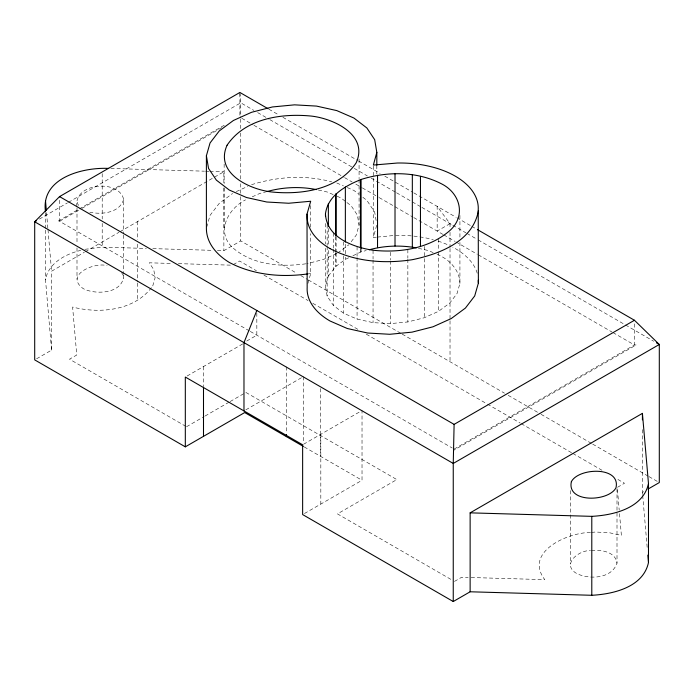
<?xml version="1.0" encoding="UTF-8"?>
<svg xmlns="http://www.w3.org/2000/svg" width="694" height="694" viewBox="0 0 694 694"><rect width="100%" height="100%" fill="white"/><g stroke="black" fill="none" stroke-linecap="round" stroke-linejoin="round"><path stroke-width="0.52" stroke-dasharray="3.47 2.6" d="M376.348 237.174L373.372 237.461L376.825 224.752M36.574 358.798L51.582 350.132L45.518 279.89C48.233 263.052 65.626 254.03 80.738 250.369M76.999 206.821C72.749 183.025 119.142 178.688 123.627 199.404L123.627 234.008M123.627 275.093C123.523 293.64 95.763 295.219 83.263 288.652C64.082 274.919 94.783 261.829 107.128 265.681M123.627 199.404C119.758 212.919 101.576 214.914 89.812 212.173M152.758 285.937L155.109 277.713L153.738 269.558L149.227 262.809L171.886 263.46M206.682 227.164L210.056 215.357L219.287 203.316L232.603 193.479M305.794 263.815C280.506 267.372 251.757 264.926 232.022 247.081C215.834 231.163 228.361 208.547 245.555 199.855M307.867 283.516L310.686 273.653L310.686 233.67M459.922 242.406L459.922 283.464L457.025 293.562L449.755 303.052L438.591 311.302L424.294 317.748L407.855 321.947L390.375 323.621L373.051 322.641L357.072 319.093L343.521 313.202L333.32 305.369L327.16 296.147L325.469 286.145L328.357 276.056L328.357 250.118M359.076 179.72L359.076 225.099L356.169 235.231L351.155 241.772M617.001 488.576L617.001 563.181C611.848 578.718 589.406 579.82 576.627 573.496C560.943 564.326 578.891 550.056 590.447 550.568M151.439 287.654C133.647 310.895 99.225 313.905 72.61 307.043L76.748 355.016L69.513 359.188L185.576 426.194M328.357 276.056L335.636 266.557L345.36 259.374L349.134 257.569M337.666 253.041L348.874 244.756M39.385 219.096L67.492 202.865M68.428 202.327L240.749 102.833L253.891 110.415M224.24 125.232L57.776 221.334L59.554 221.299L81.146 208.833M82.092 208.295L224.171 126.256M51.582 350.132L51.582 271.207L84.356 252.286M85.293 251.74L118.995 232.282M119.932 231.744L223.867 171.73L223.867 183.624M217.413 250.482L223.867 250.664L240.749 240.922L297.058 273.427M233.219 264.674L239.551 261.022L256.45 270.773M246.726 341.032L256.832 335.202L256.832 310.487M450.024 223.659L437.168 231.076L437.168 206.37L450.024 223.659L450.024 227.97M187.128 376.001L242.831 343.842M186.513 426.741L204.149 416.556M205.077 416.027L229.202 402.095M230.13 401.557L244.973 392.986M245.832 409.842L301.508 377.701M303.547 444.255L361.088 411.039M304.458 513.525L362.025 480.283L362.025 410.492M454.11 449.096L634.446 344.979L636.225 344.944L454.041 450.12M454.449 581.433L461.684 577.252L468.164 577.434M642.601 494.44L642.418 492.315L644.292 491.231M352.908 255.765L361.088 251.861L366.232 250.551M236.298 191.57L247.732 186.408M252.243 196.836L259.894 193.392L266.088 191.804M336.711 253.466L323.326 259.504L306.826 263.72M251.549 184.691C277.357 176.623 305.455 174.645 331.697 181.863M84.868 249.32L102.209 247.168L146.347 248.435M377.345 237.088L393.576 235.535M590.49 532.498C568.16 532.289 523.614 551.886 544.773 579.646L469.239 577.469M591.505 532.402L595.573 532.012L609.696 532.801L621.39 535.404L619.274 510.888M591.462 550.472C600.874 549.492 615.647 551.713 617.001 563.181M307.546 273.939L310.686 273.653M110.823 168.477L204.487 171.175M205.563 171.21L208.799 171.297M209.874 171.331L223.867 171.73M152.81 248.626L212.026 250.326M178.367 263.642L232.317 265.195M395.649 235.335L397.341 235.431A78.5 45.327 0 0 1 417.727 236.576M318.338 190.035L327.36 192.047L333.189 194.58M418.43 248.322L428.311 250.525L433.151 252.625M336.764 182.99L343.443 185.897M347.26 187.554L353.949 190.46L358.798 194.181M337.076 196.263L340.962 197.955L346.08 201.885M437.029 254.308C449.009 259.122 459.862 269.853 459.922 283.464M268.882 109.201L279.162 115.143M282.9 117.303L357.696 160.488M358.633 161.025L380.139 173.439M384.814 176.137L412.861 192.333M413.798 192.871L455.871 217.161M456.808 217.699L470.827 225.802M471.764 226.339L476.44 229.037M257.648 112.584L268.908 119.09M269.845 119.628L353.367 167.853M354.304 168.39L367.438 175.981M371.195 178.15L395.597 192.229M396.534 192.776L420.937 206.864M421.874 207.402L451.907 224.743M452.844 225.281L465.978 232.872M466.915 233.41L477.238 239.369M478.183 239.916L624.574 324.436M625.52 324.974L653.67 341.231M241.764 118.266L252.98 124.738M253.917 125.284L343.677 177.1M344.606 177.638L352.092 181.958M355.831 184.118L361.435 187.354M362.372 187.9L378.265 197.07M379.202 197.617L412.861 217.048M413.798 217.586L442.781 234.32M443.718 234.858L454.934 241.339M455.871 241.876L477.377 254.29M478.305 254.828L612.004 332.018M612.941 332.565L634.446 344.979L634.446 322.415M300.814 275.596L307.381 279.387M308.318 279.934L401.227 333.571M402.164 334.109L504.46 393.168M508.208 395.337L540.114 413.754M541.051 414.301L591.73 443.553M592.667 444.099L648.04 476.067M648.977 476.605L657.426 481.48M263.963 275.11L308.084 300.589M312.786 303.304L358.789 329.858M366.293 334.196L486.468 403.578M487.414 404.125L520.274 423.088M521.211 423.635L571.908 452.904M572.845 453.451L601.95 470.254M617.912 479.467L624.487 483.258L617.252 487.44L619.178 509.821M249.354 330.882L59.554 221.299L59.554 196.593M250.282 331.42L452.236 448.012M245.902 392.448L396.838 479.589L337.449 513.881L451.638 579.811M304.258 446.936L362.025 480.283M362.841 197.278L366.874 200.375L374.682 212.078L376.469 222.635M346.931 202.535L351.199 205.806L357.375 215.071L359.076 225.099M78.656 205.398L77.589 203.802L76.999 200.332M121.441 272.473L123.046 274.867L123.627 278.337M642.696 495.507L647.198 547.653M46.524 212.668L47.903 228.63M47.999 229.697L51.582 271.207M239.89 92.467L240.749 102.833L240.749 117.937M642.418 429.603L642.418 492.315M570.373 490.589L570.373 564.109M459.922 215.392L459.922 238.085M450.024 232.29L450.024 247.394M450.024 248.469L450.024 319.674M450.024 320.749L450.024 361.748M438.591 238.901L438.591 250.786M438.591 251.87L438.591 311.302M424.294 246.431L424.294 317.748M407.855 249.545L407.855 258.194M407.855 259.27L407.855 321.947M390.375 252.295L390.375 259.86M390.375 260.944L390.375 323.621M376.825 165.311L376.825 173.96M373.372 166.144L373.372 176.944M373.372 178.028L373.372 237.461M373.051 250.239L373.051 258.888M373.051 259.964L373.051 322.641M361.088 248.626L361.088 251.861M360.455 248.912L360.455 252.148M359.076 159.186L359.076 178.636M357.072 246.691L357.072 256.416M357.072 257.491L357.072 319.093M345.36 244.245L345.36 256.129M345.36 257.214L345.36 259.374M343.521 241.876L343.521 254.845M343.521 255.921L343.521 313.202M336.13 237.018L336.13 252.148M336.13 253.223L336.13 266.192M335.636 236.307L335.636 251.436M335.636 252.512L335.636 266.557M333.32 232.967L333.32 248.096M333.32 249.181L333.32 305.369M328.357 228.508L328.357 245.797M327.16 224.821L327.16 245.355M327.16 246.439L327.16 296.147M325.469 223.468L325.469 244.002M325.469 248.322L325.469 286.145M320.819 434.288L320.819 504.078M320.333 388.571L320.333 456.21M310.686 205.571L310.686 227.181M303.365 376.625L303.365 443.197M286.396 366.831L286.396 433.403M240.749 119.012L240.749 128.728M240.749 133.04L240.749 179.425M240.749 183.745L240.749 195.613M240.749 196.688L240.749 240.922M239.89 93.543L239.89 116.106M224.145 164.036L224.145 183.485M224.145 187.805L224.145 227.788M223.867 187.953L223.867 250.664M203.498 366.553L203.498 385.881M137.724 221.464L137.724 239.846M137.724 244.175L137.724 282.016M137.724 283.1L137.724 300.398M123.627 235.084L123.627 274.009M102.209 173.639L102.209 219.052M102.209 223.381L102.209 247.168M76.999 207.905L76.999 243.585M76.999 247.914L76.999 279.266M45.518 212.858L45.518 229.072M45.518 230.156L45.518 279.89M477.22 273.245A78.5 45.327 0 0 0 455.377 248.617A78.5 45.327 0 0 0 452.774 247.194M419.835 236.88A78.5 45.327 0 0 1 433.247 239.682M438.096 241.113A78.5 45.327 0 0 1 449.096 245.381"/><path stroke-width="1.04" d="M648.049 489.062L659.3 482.564L659.3 344.484L634.446 320.264L454.11 424.381L453.251 463.445L453.251 601.533L470.133 591.782L591.791 595.287C613.496 594.151 643.191 587.141 648.482 562.556L648.482 483.623L642.418 413.381L470.133 512.849L470.133 591.782M376.825 152.35L373.372 165.059L397.341 163.029A78.5 45.327 0 0 1 455.377 176.215A78.5 45.327 0 0 1 478.218 209.718L478.383 283.1L474.696 295.965L465.422 308.067L451.195 318.581L432.978 326.796L412.019 332.148L389.733 334.282L367.664 333.033L347.286 328.505L330.014 320.992A78.5 45.327 0 0 1 307.164 287.49L307.008 214.116L310.686 201.251L288.669 203.247L266.713 202.006L246.457 197.504L229.272 190.035L216.346 180.11L208.538 168.416L206.396 155.742L210.056 142.955L219.287 130.914L233.436 120.461L251.549 112.289L272.395 106.963L294.551 104.846L316.507 106.087L336.764 110.589L353.949 118.058L366.874 127.974L374.682 139.676L376.825 152.35L376.825 165.311M45.518 211.774C40.46 177.959 82.768 167.159 108.663 168.416M325.469 213.743C327.846 195.743 345.17 185.905 360.455 179.746L361.088 179.46C387.313 171.201 417.094 171.123 441.87 184.014C460.348 193.487 466.229 216.077 449.755 230.651C428.892 248.634 399.709 253.102 373.051 250.239C353.107 247.22 326.432 237.461 325.469 213.743L325.469 215.903M478.383 210.698C473.048 241.451 439.068 254.256 412.019 259.747C384.372 263.885 355.059 261.855 330.014 248.591M648.482 483.623C643.191 508.208 613.496 515.217 591.791 516.353L470.133 512.849M256.832 310.487L243.976 342.619L243.976 410.917M267.945 108.663L239.89 92.467L59.554 196.593L34.7 221.794L34.7 359.882L185.315 446.841L244.704 412.548L303.365 446.416M36.574 220.718L34.7 221.794L453.251 463.445L659.3 344.484L656.481 342.853M267.112 191.544C283.013 187.068 300.146 186.348 316.334 189.592M369.312 249.762C384.537 245.563 400.889 245.025 416.4 247.871M307.546 273.939C281.079 277.609 253.18 275.015 229.272 262.436C217.057 254.941 206.292 243.29 206.396 228.144L206.396 155.742M477.377 229.575L634.446 320.264M59.554 196.593L454.11 424.381M453.251 601.533L302.636 514.575L302.636 444.785L185.315 377.05L185.315 446.841M478.383 283.1L478.218 282.12A78.5 45.327 0 0 0 478.261 280.159M307.008 214.116L307.173 215.088A78.5 45.327 0 0 0 330.014 248.591M647.84 555.105L648.482 562.556M45.518 200.965L46.342 210.542M642.418 413.381L642.418 419.87M591.791 516.353L591.791 595.287M420.46 176.38L420.46 246.613M412.331 174.567L412.331 246.969M395.016 173.595L395.016 245.997M377.536 175.261L377.536 247.663M361.088 179.46L361.088 248.626M360.455 179.746L360.455 247.827M345.36 186.972L345.36 242.085M336.13 193.791L336.13 235.934M335.636 194.155L335.636 235.223M328.357 203.654L328.357 226.348M286.396 434.47L286.396 436.621M203.498 386.948L203.498 436.344M227.051 145.263C214.429 173.179 249.649 189.557 271.901 192.012C301.795 194.979 338.221 189.653 356.169 162.83C368.792 134.914 333.571 118.535 311.32 116.08C281.426 113.113 244.999 118.44 227.051 145.263M571.37 481.679C566.486 503.28 608.655 501.866 615.994 487.752C620.878 466.151 578.709 467.565 571.37 481.679"/></g></svg>
